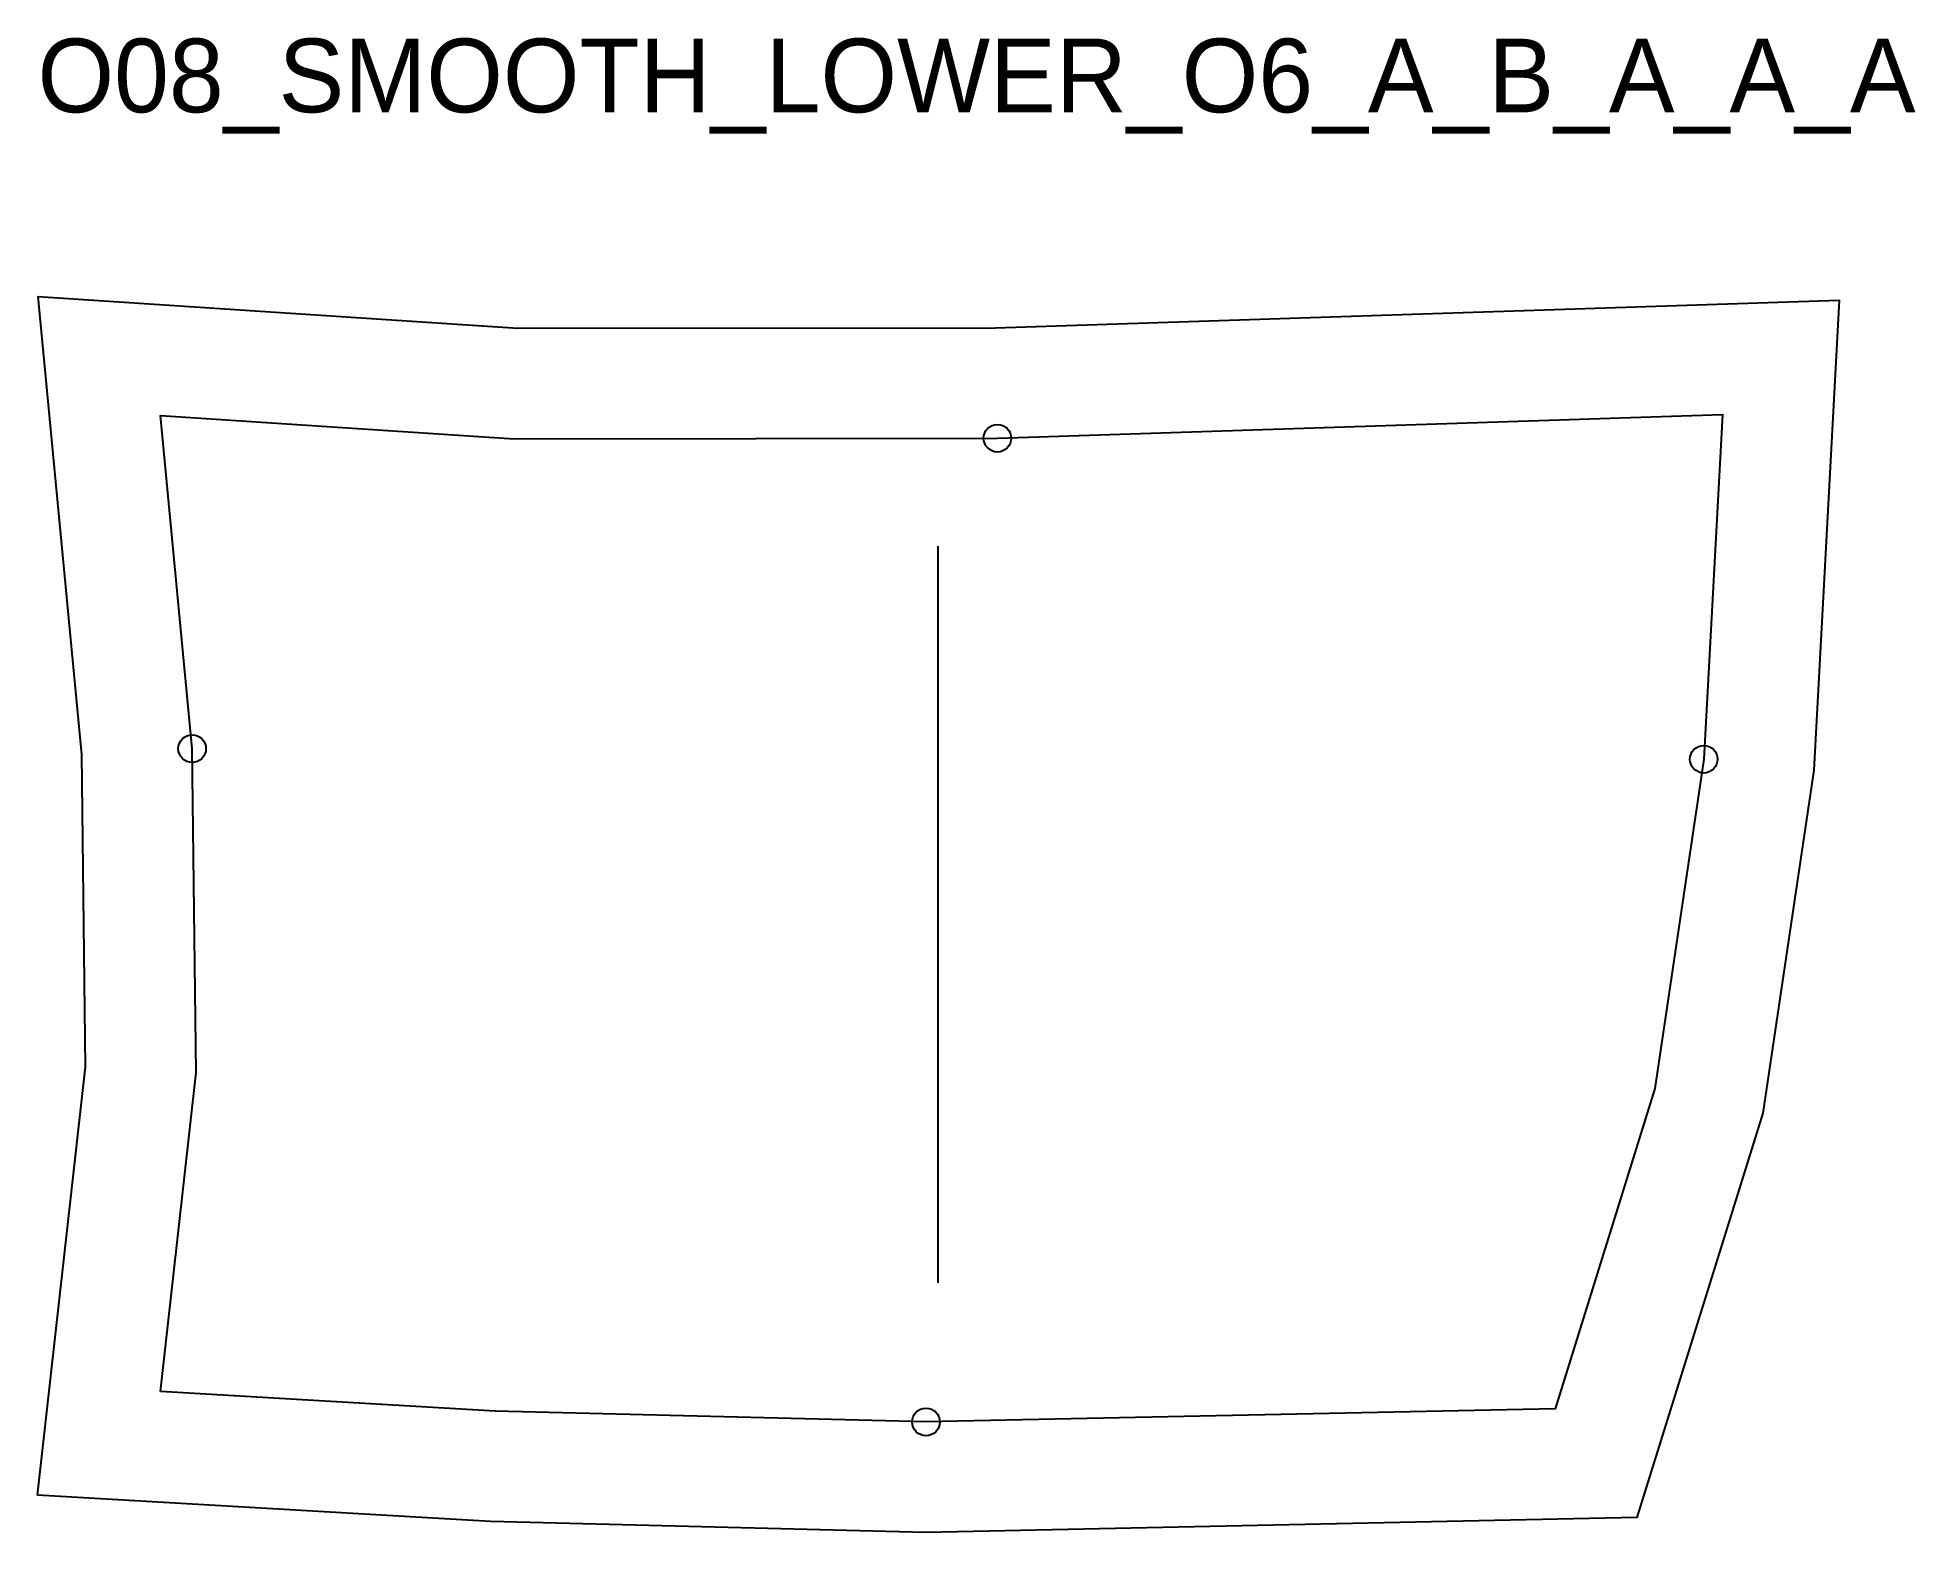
# Model space of a CAD drawing. Header units: millimetres. Extents: x -13 to 191, y -15 to 147.
import ezdxf

# ---------------------------------------------------------------- set-up
doc = ezdxf.new("R2010")
doc.units = ezdxf.units.MM
for name, color, linetype in [('CUT', 1, 'Continuous'), ('GRAIN', 3, 'Continuous'), ('ID', 7, 'Continuous'), ('NOTCH', 2, 'Continuous'), ('SEAM', 5, 'Continuous')]:
    doc.layers.add(name, color=color, linetype=linetype)

msp = doc.modelspace()

# ---------------------------------------------------------------- linework, layer by layer
at = {"layer": 'CUT'}
msp.add_lwpolyline([(-13.34, -11.24), (-8.12, 35.26), (-8.54, 69.18), (-13.28, 118.93), (38.8, 115.48), (90.7, 115.54), (182.3, 118.53), (179.56, 67.48), (174.03, 30.24), (160.33, -13.67), (83.11, -15.29), (35.84, -14.12), (-13.34, -11.24)], close=True, dxfattribs=at)
at = {"layer": 'GRAIN'}
msp.add_line((84.48, 11.82), (84.48, 91.82), dxfattribs=at)
at = {"layer": 'NOTCH'}
for centre in [(90.9, 103.54), (3.45, 69.83), (167.6, 68.68), (83.14, -3.29)]:
    msp.add_circle(centre, 1.5, dxfattribs=at)
at = {"layer": 'SEAM'}
msp.add_lwpolyline([(0, 0), (3.89, 34.66), (3.45, 69.83), (0, 106.02), (38.41, 103.48), (90.9, 103.54), (169.62, 106.11), (167.6, 68.68), (162.3, 32.92), (151.45, -1.85), (83.14, -3.29), (36.34, -2.13)], close=True, dxfattribs=at)

# ---------------------------------------------------------------- texts
at = {"layer": 'ID'}
msp.add_text('O08_SMOOTH_LOWER_O6_A_B_A_A_A', height=8, dxfattribs=at).set_placement((-13.34, 138.93))

doc.saveas('drawing.dxf')
